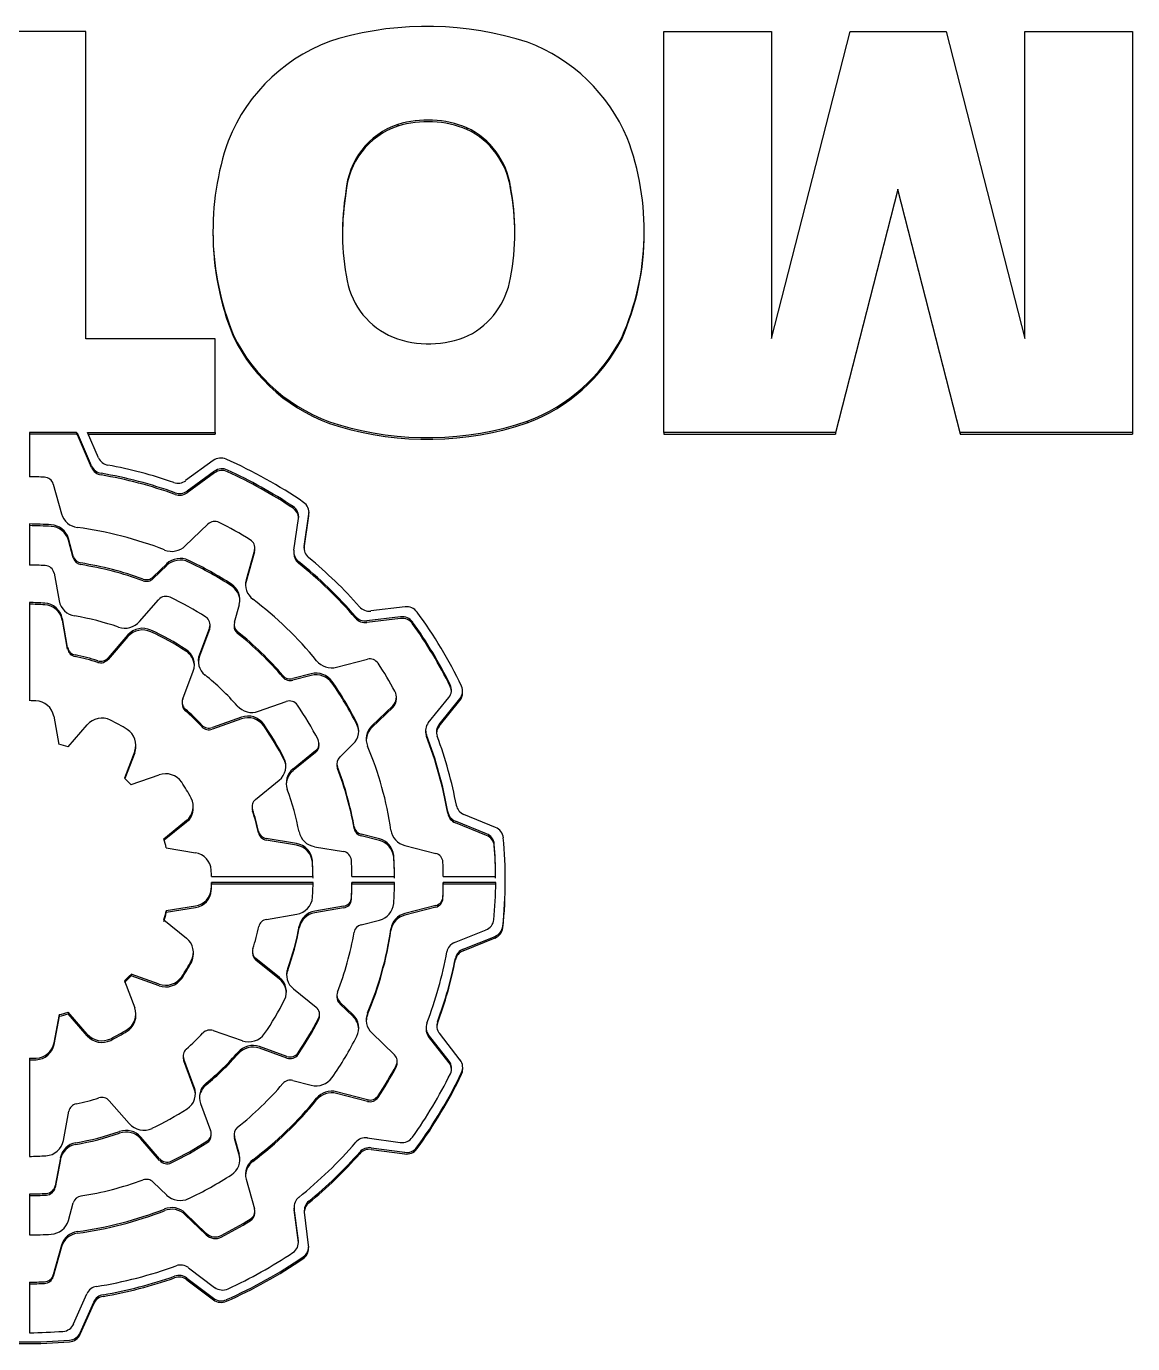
# Model space of a CAD drawing. Header units: millimetres. Extents: x 160 to 8396, y -16 to 5840.
# Drawn here: x 4486.2 to 4503.53, y 5194.22 to 5214.85 of the extents above; entities that cross this region are included whole.
import ezdxf

# ---------------------------------------------------------------- set-up
doc = ezdxf.new("R2010")
doc.units = ezdxf.units.MM
doc.header["$LTSCALE"] = 20

msp = doc.modelspace()

# ---------------------------------------------------------------- linework, layer by layer
at = {"color": 7, "linetype": 'Continuous', "lineweight": 25}
for p, q in [((4487.135, 5214.768), (4485.109, 5214.768)), ((4487.135, 5209.957), (4487.135, 5214.768)), ((4496.184, 5208.489), (4496.184, 5214.768)), ((4496.184, 5214.768), (4497.872, 5214.768)), ((4497.872, 5214.768), (4497.872, 5209.961)), ((4497.872, 5209.961), (4499.103, 5214.768)), ((4499.103, 5214.768), (4500.61, 5214.768)), ((4500.61, 5214.768), (4501.84, 5209.961)), ((4501.84, 5209.961), (4501.84, 5214.768)), ((4501.84, 5214.768), (4503.528, 5214.768)), ((4503.528, 5214.768), (4503.528, 5208.489)), ((4492.02, 5213.314), (4492.02, 5213.288)), ((4493.103, 5213.262), (4493.103, 5213.236)), ((4491.208, 5212.265), (4491.208, 5212.239)), ((4493.787, 5212.336), (4493.787, 5212.31)), ((4499.852, 5212.3), (4498.877, 5208.489)), ((4498.877, 5208.463), (4499.852, 5212.274)), ((4499.852, 5212.3), (4499.852, 5212.274)), ((4500.825, 5208.489), (4499.852, 5212.3)), ((4499.852, 5212.274), (4500.825, 5208.463)), ((4489.126, 5211.642), (4489.126, 5211.616)), ((4495.88, 5211.619), (4495.88, 5211.645)), ((4489.442, 5210.023), (4489.442, 5209.997)), ((4495.527, 5209.978), (4495.527, 5209.952)), ((4489.161, 5209.957), (4487.135, 5209.957)), ((4489.161, 5208.489), (4489.161, 5209.957)), ((4494.047, 5208.665), (4494.047, 5208.639)), ((4486.991, 5208.489), (4486.253, 5208.489)), ((4486.253, 5208.489), (4486.253, 5207.794)), ((4486.991, 5208.463), (4486.253, 5208.463)), ((4486.991, 5208.489), (4486.991, 5208.463)), ((4487.225, 5207.965), (4487.022, 5208.439)), ((4487.225, 5207.939), (4487.022, 5208.414)), ((4487.163, 5208.489), (4489.161, 5208.489)), ((4487.333, 5208.093), (4487.163, 5208.489)), ((4487.174, 5208.463), (4489.161, 5208.463)), ((4489.161, 5208.489), (4489.161, 5208.463)), ((4496.184, 5208.489), (4496.184, 5208.463)), ((4498.877, 5208.489), (4496.184, 5208.489)), ((4496.184, 5208.463), (4498.877, 5208.463)), ((4498.877, 5208.489), (4498.877, 5208.463)), ((4500.825, 5208.489), (4500.825, 5208.463)), ((4503.528, 5208.489), (4500.825, 5208.489)), ((4500.825, 5208.463), (4503.528, 5208.463)), ((4503.528, 5208.489), (4503.528, 5208.463)), ((4489.13, 5208.048), (4488.698, 5207.734)), ((4489.148, 5207.88), (4488.723, 5207.571)), ((4489.148, 5207.854), (4488.723, 5207.545)), ((4486.625, 5207.681), (4486.755, 5207.213)), ((4490.394, 5206.644), (4490.466, 5207.141)), ((4490.554, 5206.703), (4490.628, 5207.209)), ((4490.554, 5206.678), (4490.628, 5207.183)), ((4490.629, 5207.21), (4490.629, 5207.236)), ((4486.253, 5207.055), (4486.253, 5206.412)), ((4488.693, 5206.711), (4489.047, 5207.053)), ((4486.939, 5206.55), (4486.862, 5206.828)), ((4486.939, 5206.524), (4486.862, 5206.802)), ((4489.78, 5206.659), (4489.78, 5206.685)), ((4490.554, 5206.678), (4490.552, 5206.664)), ((4489.775, 5206.647), (4489.645, 5206.18)), ((4489.775, 5206.621), (4489.645, 5206.154)), ((4490.392, 5206.617), (4490.392, 5206.591)), ((4486.637, 5206.285), (4486.717, 5205.849)), ((4488.401, 5206.429), (4488.19, 5206.226)), ((4488.401, 5206.403), (4488.19, 5206.2)), ((4487.977, 5205.527), (4488.275, 5205.869)), ((4486.253, 5205.823), (4486.253, 5204.287)), ((4489.461, 5205.517), (4489.539, 5205.795)), ((4492.135, 5205.755), (4491.598, 5205.692)), ((4486.85, 5205.12), (4486.767, 5205.576)), ((4486.85, 5205.094), (4486.767, 5205.55)), ((4489.081, 5205.451), (4489.081, 5205.477)), ((4489.456, 5205.479), (4489.456, 5205.453)), ((4492.064, 5205.601), (4491.536, 5205.538)), ((4492.064, 5205.575), (4491.536, 5205.512)), ((4487.795, 5205.317), (4487.483, 5204.958)), ((4487.795, 5205.291), (4487.483, 5204.932)), ((4489.072, 5205.427), (4488.915, 5205.01)), ((4489.072, 5205.401), (4488.915, 5204.984)), ((4491.062, 5204.811), (4491.546, 5204.936)), ((4488.652, 5204.314), (4488.817, 5204.75)), ((4490.664, 5204.708), (4490.376, 5204.633)), ((4490.664, 5204.682), (4490.376, 5204.607)), ((4493.035, 5204.409), (4493.035, 5204.435)), ((4488.643, 5204.264), (4488.643, 5204.238)), ((4489.838, 5204.121), (4490.271, 5204.274)), ((4491.941, 5204.208), (4491.613, 5203.891)), ((4491.999, 5204.318), (4491.999, 5204.344)), ((4492.498, 5203.94), (4492.817, 5204.335)), ((4492.668, 5203.914), (4492.992, 5204.316)), ((4492.668, 5203.888), (4492.992, 5204.29)), ((4486.633, 5204.045), (4486.714, 5203.603)), ((4489.571, 5204.027), (4489.116, 5203.867)), ((4489.571, 5204.001), (4489.116, 5203.842)), ((4491.941, 5204.182), (4491.613, 5203.865)), ((4486.856, 5203.566), (4487.155, 5203.91)), ((4492.456, 5203.821), (4492.456, 5203.795)), ((4487.918, 5203.568), (4487.918, 5203.593)), ((4490.786, 5203.588), (4490.786, 5203.614)), ((4491.11, 5203.405), (4491.321, 5203.609)), ((4487.9, 5203.494), (4487.741, 5203.073)), ((4487.9, 5203.468), (4487.748, 5203.066)), ((4490.733, 5203.503), (4490.38, 5203.217)), ((4490.733, 5203.477), (4490.38, 5203.191)), ((4491.066, 5203.303), (4491.066, 5203.277)), ((4487.846, 5202.972), (4488.282, 5203.125)), ((4489.792, 5202.74), (4490.162, 5203.04)), ((4488.818, 5202.604), (4488.818, 5202.63)), ((4489.738, 5202.629), (4489.738, 5202.603)), ((4488.711, 5202.408), (4488.356, 5202.12)), ((4488.711, 5202.382), (4488.362, 5202.1)), ((4493.41, 5202.202), (4492.922, 5202.402)), ((4493.41, 5202.176), (4492.922, 5202.376)), ((4493.552, 5202.301), (4493.055, 5202.505)), ((4491.734, 5202.122), (4491.446, 5202.197)), ((4491.734, 5202.096), (4491.446, 5202.171)), ((4488.394, 5201.982), (4488.852, 5201.904)), ((4490.436, 5202.048), (4489.961, 5202.129)), ((4490.436, 5202.022), (4489.961, 5202.103)), ((4490.717, 5202), (4491.17, 5201.923)), ((4492.132, 5202.019), (4492.616, 5201.894)), ((4489.103, 5201.535), (4490.693, 5201.535)), ((4491.303, 5201.535), (4491.968, 5201.535)), ((4492.733, 5201.535), (4493.553, 5201.535)), ((4490.693, 5201.438), (4489.103, 5201.438)), ((4489.103, 5201.438), (4489.103, 5201.412)), ((4490.693, 5201.412), (4489.103, 5201.412)), ((4491.968, 5201.438), (4491.303, 5201.438)), ((4491.303, 5201.438), (4491.303, 5201.412)), ((4491.968, 5201.412), (4491.303, 5201.412)), ((4493.553, 5201.438), (4492.733, 5201.438)), ((4492.733, 5201.438), (4492.733, 5201.412)), ((4493.553, 5201.412), (4492.733, 5201.412)), ((4493.703, 5201.46), (4493.703, 5201.486)), ((4488.852, 5201.071), (4488.395, 5200.993)), ((4488.852, 5201.045), (4488.395, 5200.967)), ((4488.395, 5200.993), (4488.395, 5200.967)), ((4489.965, 5200.862), (4490.437, 5200.942)), ((4491.171, 5201.067), (4490.72, 5200.99)), ((4491.171, 5201.041), (4490.72, 5200.964)), ((4492.616, 5201.079), (4492.132, 5200.954)), ((4492.616, 5201.053), (4492.132, 5200.928)), ((4488.357, 5200.856), (4488.712, 5200.567)), ((4491.446, 5200.776), (4491.734, 5200.851)), ((4492.91, 5200.499), (4493.402, 5200.696)), ((4493.043, 5200.396), (4493.543, 5200.595)), ((4493.043, 5200.37), (4493.543, 5200.57)), ((4488.82, 5200.319), (4488.82, 5200.345)), ((4489.744, 5200.361), (4489.744, 5200.335)), ((4490.17, 5199.949), (4489.798, 5200.25)), ((4490.17, 5199.923), (4489.798, 5200.224)), ((4487.741, 5199.9), (4487.9, 5199.478)), ((4488.282, 5199.848), (4487.846, 5200.001)), ((4487.846, 5200.001), (4487.846, 5199.975)), ((4488.282, 5199.822), (4487.846, 5199.975)), ((4490.386, 5199.773), (4490.741, 5199.486)), ((4491.066, 5199.67), (4491.066, 5199.644)), ((4491.321, 5199.364), (4491.11, 5199.567)), ((4491.321, 5199.338), (4491.11, 5199.541)), ((4486.716, 5199.37), (4486.636, 5198.928)), ((4486.716, 5199.344), (4486.636, 5198.902)), ((4486.716, 5199.37), (4486.716, 5199.344)), ((4487.158, 5199.064), (4486.86, 5199.408)), ((4486.86, 5199.408), (4486.86, 5199.382)), ((4487.158, 5199.038), (4486.86, 5199.382)), ((4487.918, 5199.353), (4487.918, 5199.379)), ((4490.795, 5199.349), (4490.795, 5199.375)), ((4489.131, 5199.121), (4489.582, 5198.962)), ((4491.613, 5199.082), (4491.967, 5198.74)), ((4492.462, 5199.169), (4492.462, 5199.143)), ((4492.823, 5198.642), (4492.502, 5199.052)), ((4492.997, 5198.659), (4492.671, 5199.077)), ((4490.283, 5198.716), (4489.852, 5198.868)), ((4490.283, 5198.69), (4489.852, 5198.842)), ((4492.823, 5198.616), (4492.502, 5199.026)), ((4486.253, 5198.686), (4486.253, 5197.15)), ((4488.659, 5198.723), (4488.659, 5198.697)), ((4488.834, 5198.234), (4488.669, 5198.673)), ((4488.834, 5198.208), (4488.669, 5198.647)), ((4492.011, 5198.612), (4492.011, 5198.637)), ((4493.037, 5198.517), (4493.037, 5198.543)), ((4490.376, 5198.339), (4490.664, 5198.265)), ((4487.501, 5198.02), (4487.812, 5197.663)), ((4491.546, 5198.036), (4491.062, 5198.162)), ((4491.546, 5198.011), (4491.062, 5198.136)), ((4486.785, 5197.398), (4486.869, 5197.857)), ((4488.931, 5197.976), (4489.089, 5197.557)), ((4488.291, 5197.111), (4487.995, 5197.452)), ((4488.291, 5197.085), (4487.995, 5197.426)), ((4489.098, 5197.482), (4489.098, 5197.507)), ((4489.456, 5197.494), (4489.456, 5197.468)), ((4489.539, 5197.178), (4489.461, 5197.456)), ((4489.539, 5197.152), (4489.461, 5197.43)), ((4491.543, 5197.439), (4492.058, 5197.369)), ((4491.605, 5197.284), (4492.128, 5197.213)), ((4491.605, 5197.258), (4492.128, 5197.187)), ((4486.736, 5197.127), (4486.656, 5196.689)), ((4486.736, 5197.101), (4486.656, 5196.663)), ((4489.645, 5196.793), (4489.775, 5196.326)), ((4488.19, 5196.747), (4488.401, 5196.543)), ((4486.253, 5196.56), (4486.253, 5195.918)), ((4486.862, 5196.145), (4486.939, 5196.423)), ((4490.397, 5196.359), (4490.397, 5196.334)), ((4489.021, 5195.944), (4488.693, 5196.261)), ((4489.021, 5195.919), (4488.693, 5196.236)), ((4489.78, 5196.262), (4489.78, 5196.288)), ((4490.397, 5196.334), (4490.398, 5196.31)), ((4490.463, 5195.826), (4490.398, 5196.336)), ((4490.463, 5195.8), (4490.398, 5196.31)), ((4490.623, 5195.757), (4490.557, 5196.275)), ((4486.755, 5195.76), (4486.625, 5195.292)), ((4490.464, 5195.789), (4490.463, 5195.8)), ((4486.755, 5195.734), (4486.625, 5195.266)), ((4490.624, 5195.707), (4490.624, 5195.733)), ((4488.744, 5195.406), (4489.152, 5195.098)), ((4486.253, 5195.179), (4486.253, 5194.387)), ((4488.717, 5195.242), (4489.133, 5194.929)), ((4488.717, 5195.217), (4489.133, 5194.903)), ((4486.944, 5194.525), (4487.152, 5194.997)), ((4487.047, 5194.388), (4487.258, 5194.868)), ((4487.047, 5194.363), (4487.258, 5194.842))]:
    msp.add_line(p, q, dxfattribs=at)
at = {"color": 7, "linetype": 'Continuous', "lineweight": 25, "flags": 128}
for points in [[(4490.628, 5207.183), (4490.629, 5207.209), (4490.629, 5207.21)], [(4489.775, 5206.621), (4489.779, 5206.644), (4489.78, 5206.659)], [(4489.645, 5206.154), (4489.637, 5206.112), (4489.635, 5206.092)], [(4488.915, 5204.984), (4488.902, 5204.942), (4488.897, 5204.898)], [(4490.296, 5200.066), (4490.284, 5200.023), (4490.279, 5199.982)], [(4488.852, 5198.122), (4488.847, 5198.162), (4488.834, 5198.208)], [(4489.456, 5197.468), (4489.457, 5197.451), (4489.461, 5197.43)], [(4489.548, 5197.09), (4489.547, 5197.108), (4489.539, 5197.152)]]:
    msp.add_lwpolyline(points, dxfattribs=at)
at = {"color": 7, "linetype": 'Continuous', "lineweight": 25}
for centre, radius, start, end in [((4492.475, 5209.721), 5.128, 72.0801, 105.5864), ((4491.894, 5212.064), 2.716, 107.0541, 158.649), ((4493.082, 5212.029), 2.749, 22.9756, 69.3121), ((4492.411, 5212.172), 1.207, 108.9219, 175.6076), ((4492.411, 5212.146), 1.207, 108.9219, 175.6076), ((4492.487, 5211.743), 1.639, 67.9173, 106.5661), ((4492.487, 5211.717), 1.639, 67.9173, 106.5661), ((4492.572, 5212.154), 1.228, 8.5186, 64.3827), ((4492.572, 5212.128), 1.228, 8.5186, 64.3827), ((4491.768, 5211.645), 4.112, 336.0844, 20.7574), ((4493.441, 5211.642), 4.315, 160.9087, 202.0315), ((4495.086, 5211.615), 3.932, 170.4937, 191.0202), ((4490.112, 5211.631), 3.742, 348.8956, 10.8601), ((4490.11, 5211.605), 3.744, 0.0025, 10.8588), ((4495.087, 5211.589), 3.933, 170.4938, 179.9984), ((4493.448, 5211.618), 4.322, 180.0199, 202.0164), ((4491.762, 5211.62), 4.118, 336.0988, 359.9795), ((4492.413, 5211.095), 1.209, 191.0276, 247.2549), ((4492.561, 5211.109), 1.239, 297.0563, 350.7441), ((4491.876, 5211.198), 2.704, 205.7555, 252.9826), ((4491.876, 5211.172), 2.704, 205.7555, 252.9826), ((4492.504, 5211.419), 1.543, 248.8063, 293.7129), ((4493.093, 5211.23), 2.737, 290.3973, 332.7734), ((4493.093, 5211.204), 2.737, 290.3973, 332.7734), ((4492.485, 5213.283), 4.876, 253.317, 288.6848), ((4492.485, 5213.258), 4.876, 253.317, 288.6848), ((4486.845, 5208.364), 0.192, 23.2499, 40.8585), ((4486.845, 5208.338), 0.192, 23.2499, 40.8585), ((4487.407, 5208.045), 0.199, 203.6803, 260.6663), ((4487.407, 5208.019), 0.199, 203.6803, 260.6663), ((4487.515, 5208.173), 0.199, 203.6701, 260.0093), ((4486.212, 5201.061), 7.031, 70.9174, 79.6065), ((4489.251, 5207.881), 0.206, 66.079, 125.8334), ((4489.269, 5207.713), 0.206, 65.3866, 125.833), ((4486.266, 5201.15), 7.569, 55.5729, 66.0871), ((4486.203, 5201.034), 6.76, 87.598, 89.5763), ((4486.482, 5207.639), 0.149, 16.2266, 88.2179), ((4486.211, 5201.071), 6.877, 70.2665, 80.2578), ((4486.211, 5201.045), 6.877, 70.2665, 80.2578), ((4488.578, 5207.9), 0.206, 250.8695, 305.8375), ((4489.269, 5207.687), 0.206, 65.3866, 125.833), ((4486.265, 5201.156), 7.418, 56.289, 65.3844), ((4486.265, 5201.13), 7.418, 56.289, 65.3844), ((4488.603, 5207.737), 0.206, 250.2226, 305.8371), ((4488.603, 5207.711), 0.206, 250.2226, 305.8371), ((4490.277, 5207.168), 0.191, 352.0525, 56.7797), ((4490.276, 5207.141), 0.192, 4.3039, 56.6122), ((4490.439, 5207.235), 0.191, 352.0409, 56.0462), ((4487.04, 5207.295), 0.297, 196.1292, 262.8658), ((4489.153, 5206.942), 0.154, 63.2447, 133.6344), ((4486.203, 5201.088), 5.967, 86.2661, 89.5201), ((4486.203, 5201.062), 5.967, 86.2661, 89.5201), ((4486.576, 5206.745), 0.298, 16.2023, 86.8744), ((4486.576, 5206.719), 0.298, 16.2023, 86.8744), ((4486.21, 5201.128), 5.927, 68.6463, 82.3088), ((4486.258, 5201.193), 6.591, 58.4097, 63.2739), ((4488.48, 5206.934), 0.308, 248.5391, 313.6466), ((4489.637, 5206.684), 0.143, 344.8423, 59.0305), ((4490.742, 5206.677), 0.19, 171.9685, 231.1234), ((4487.081, 5206.591), 0.148, 196.1032, 261.4068), ((4487.081, 5206.565), 0.148, 196.1032, 261.4068), ((4488.613, 5206.207), 0.308, 64.5721, 133.6365), ((4488.613, 5206.181), 0.308, 64.5721, 133.6365), ((4486.252, 5201.227), 5.819, 57.0552, 64.6246), ((4490.582, 5206.617), 0.19, 171.9783, 231.8157), ((4490.583, 5206.592), 0.191, 180.2889, 231.6955), ((4486.361, 5201.323), 6.581, 40.611, 51.4261), ((4486.365, 5201.319), 6.729, 41.2812, 50.7412), ((4486.203, 5201.133), 5.279, 86.7967, 89.4575), ((4486.492, 5206.256), 0.148, 11.1386, 87.5137), ((4486.209, 5201.162), 5.35, 70.0893, 80.8625), ((4486.209, 5201.136), 5.35, 70.0893, 80.8625), ((4486.252, 5201.201), 5.819, 57.0552, 64.6246), ((4486.361, 5201.297), 6.581, 40.611, 51.4261), ((4488.084, 5206.337), 0.154, 249.9749, 313.652), ((4488.084, 5206.311), 0.154, 249.9749, 313.652), ((4489.263, 5205.869), 0.285, 344.8186, 57.6397), ((4489.261, 5205.842), 0.288, 2.9518, 57.4325), ((4489.92, 5206.105), 0.284, 164.7525, 233.4885), ((4487.007, 5205.906), 0.295, 191.0083, 260.9359), ((4488.39, 5205.768), 0.153, 64.4679, 138.5346), ((4486.245, 5201.256), 5.149, 57.4812, 64.577), ((4486.339, 5201.346), 5.671, 38.9694, 53.0165), ((4486.203, 5201.176), 4.648, 86.4564, 89.3838), ((4486.203, 5201.15), 4.648, 86.4564, 89.3838), ((4486.476, 5205.518), 0.296, 11.1316, 87.17), ((4486.476, 5205.492), 0.296, 11.1316, 87.17), ((4491.573, 5205.894), 0.204, 221.6296, 276.9865), ((4492.16, 5205.554), 0.203, 36.7226, 97.0546), ((4486.529, 5201.422), 7.188, 25.4939, 36.2825), ((4486.208, 5201.215), 4.463, 71.1887, 80.3002), ((4487.747, 5205.73), 0.307, 251.007, 318.5646), ((4488.938, 5205.477), 0.142, 339.6448, 58.1229), ((4488.94, 5205.451), 0.14, 339.3186, 359.9907), ((4489.598, 5205.479), 0.142, 164.7306, 231.9775), ((4489.599, 5205.454), 0.143, 180.2623, 231.8252), ((4491.511, 5205.74), 0.203, 220.9675, 276.9957), ((4491.511, 5205.714), 0.203, 220.9675, 276.9957), ((4492.089, 5205.4), 0.203, 36.0124, 97.065), ((4492.089, 5205.374), 0.203, 36.0124, 97.065), ((4486.522, 5201.423), 7.044, 26.2364, 35.5552), ((4486.522, 5201.397), 7.044, 26.2364, 35.5552), ((4488.025, 5205.114), 0.307, 64.8937, 138.5356), ((4488.025, 5205.088), 0.307, 64.8937, 138.5356), ((4486.24, 5201.283), 4.533, 57.1145, 65.0086), ((4486.24, 5201.257), 4.533, 57.1145, 65.0086), ((4486.326, 5201.359), 5.119, 40.4588, 51.5272), ((4486.326, 5201.333), 5.119, 40.4588, 51.5272), ((4486.995, 5205.148), 0.147, 190.9742, 259.1647), ((4486.995, 5205.122), 0.147, 190.9742, 259.1647), ((4488.55, 5204.849), 0.285, 339.6387, 57.7449), ((4488.547, 5204.822), 0.288, 2.9726, 57.5142), ((4486.207, 5201.253), 3.826, 73.0496, 78.5486), ((4486.207, 5201.227), 3.826, 73.0496, 78.5486), ((4487.368, 5205.059), 0.153, 252.8591, 318.5756), ((4487.368, 5205.034), 0.153, 252.8591, 318.5756), ((4489.18, 5204.911), 0.284, 159.5388, 231.2946), ((4490.984, 5205.107), 0.306, 219.4087, 284.7423), ((4491.585, 5204.789), 0.152, 33.9865, 104.8258), ((4486.486, 5201.429), 6.259, 28.6987, 33.3959), ((4486.305, 5201.38), 4.27, 41.4356, 50.8197), ((4490.337, 5204.781), 0.153, 220.8781, 284.7225), ((4490.337, 5204.755), 0.153, 220.8781, 284.7225), ((4490.742, 5204.413), 0.305, 35.3516, 104.8042), ((4490.742, 5204.387), 0.305, 35.3516, 104.8042), ((4486.454, 5201.437), 5.525, 26.9627, 34.7985), ((4486.454, 5201.411), 5.525, 26.9627, 34.7985), ((4491.811, 5204.344), 0.188, 313.6012, 28.6719), ((4492.672, 5204.454), 0.188, 320.7742, 26.2327), ((4492.672, 5204.428), 0.188, 4.0034, 26.2702), ((4492.847, 5204.435), 0.188, 320.7748, 25.4771), ((4492.846, 5204.409), 0.189, 320.8626, 359.898), ((4486.203, 5201.286), 3.002, 87.1349, 89.0458), ((4486.342, 5203.987), 0.297, 11.1454, 87.8553), ((4488.785, 5204.264), 0.142, 159.5139, 229.4292), ((4488.786, 5204.239), 0.143, 180.2082, 229.2812), ((4489.735, 5204.41), 0.307, 221.8701, 289.5342), ((4490.323, 5204.13), 0.153, 35.2045, 109.6311), ((4486.425, 5201.442), 4.888, 27.2263, 34.6059), ((4491.81, 5204.319), 0.19, 313.7455, 359.8326), ((4487.385, 5203.707), 0.307, 63.6814, 138.5321), ((4486.291, 5201.394), 3.66, 43.3246, 48.9883), ((4486.291, 5201.369), 3.66, 43.3246, 48.9883), ((4489.673, 5203.74), 0.306, 35.619, 109.6245), ((4489.673, 5203.714), 0.306, 35.619, 109.6245), ((4486.228, 5201.356), 2.927, 57.9401, 63.7766), ((4487.633, 5203.593), 0.285, 339.6531, 58.5952), ((4489.064, 5204.012), 0.154, 223.727, 289.5106), ((4489.064, 5203.986), 0.154, 223.727, 289.5106), ((4486.398, 5201.447), 4.303, 26.819, 35.0311), ((4486.398, 5201.422), 4.303, 26.819, 35.0311), ((4491.126, 5203.814), 0.283, 313.604, 26.9051), ((4491.127, 5203.788), 0.282, 2.6799, 27.0099), ((4491.808, 5203.686), 0.283, 133.6153, 202.6491), ((4491.81, 5203.659), 0.285, 133.753, 177.2042), ((4492.644, 5203.821), 0.188, 140.7799, 201.1506), ((4492.643, 5203.795), 0.187, 180.0171, 201.2276), ((4492.813, 5203.795), 0.188, 140.7811, 200.4382), ((4492.814, 5203.769), 0.189, 140.8836, 175.9332), ((4486.206, 5201.346), 2.314, 73.6745, 77.3162), ((4490.645, 5203.614), 0.142, 308.5023, 27.11), ((4490.644, 5203.588), 0.143, 308.6741, 359.7872), ((4486.606, 5201.479), 6.288, 9.7963, 21.2075), ((4486.606, 5201.453), 6.288, 9.7963, 21.2075), ((4486.616, 5201.478), 6.429, 10.4894, 20.5001), ((4487.637, 5203.568), 0.281, 339.3187, 359.9908), ((4489.985, 5203.262), 0.283, 308.5038, 26.6953), ((4491.208, 5203.303), 0.141, 133.6211, 201.1087), ((4486.55, 5201.48), 5.419, 8.2642, 22.7687), ((4489.987, 5203.236), 0.282, 2.6763, 26.8673), ((4490.557, 5202.995), 0.284, 128.5351, 200.1131), ((4490.559, 5202.967), 0.286, 128.7099, 177.1368), ((4491.207, 5203.277), 0.14, 180.0145, 201.2593), ((4486.517, 5201.48), 4.891, 9.7992, 21.2372), ((4486.517, 5201.454), 4.891, 9.7992, 21.2372), ((4486.257, 5201.431), 2.213, 44.1093, 47.8765), ((4488.385, 5202.838), 0.305, 34.5011, 109.6429), ((4486.329, 5201.461), 2.779, 27.9144, 33.8824), ((4488.534, 5202.63), 0.283, 308.5005, 27.811), ((4486.465, 5201.481), 4.079, 10.6365, 20.3121), ((4488.532, 5202.605), 0.286, 308.6723, 359.7895), ((4489.88, 5202.629), 0.142, 128.5469, 198.1773), ((4489.878, 5202.603), 0.14, 180.0067, 198.4093), ((4486.428, 5201.482), 3.496, 12.548, 18.3879), ((4486.428, 5201.456), 3.496, 12.548, 18.3879), ((4492.994, 5202.583), 0.195, 190.2232, 248.1757), ((4493.128, 5202.686), 0.195, 190.9112, 248.1648), ((4492.994, 5202.557), 0.195, 190.2232, 248.1757), ((4489.984, 5202.275), 0.148, 193.1804, 260.936), ((4489.984, 5202.249), 0.148, 193.1804, 260.936), ((4490.763, 5202.292), 0.295, 191.2898, 260.9715), ((4491.481, 5202.339), 0.147, 190.3668, 256.076), ((4491.481, 5202.313), 0.147, 190.3668, 256.076), ((4492.203, 5202.304), 0.293, 188.8445, 256.1024), ((4493.338, 5202.022), 0.194, 5.1066, 68.2536), ((4493.338, 5201.996), 0.194, 5.1066, 68.2536), ((4493.48, 5202.121), 0.194, 5.8432, 68.2424), ((4486.704, 5201.486), 6.999, 353.9968, 5.3673), ((4486.339, 5201.484), 2.115, 13.6278, 17.5225), ((4490.39, 5201.758), 0.294, 4.8006, 81.0974), ((4490.39, 5201.732), 0.294, 4.8006, 81.0974), ((4491.664, 5201.838), 0.293, 4.6426, 76.1787), ((4491.664, 5201.812), 0.293, 4.6426, 76.1787), ((4486.694, 5201.486), 6.859, 0.4037, 4.6248), ((4486.694, 5201.46), 6.859, 0.4037, 4.6248), ((4488.807, 5201.614), 0.293, 3.8753, 81.1161), ((4486.503, 5201.486), 4.19, 0.6607, 4.0573), ((4486.503, 5201.46), 4.19, 0.6607, 4.0573), ((4491.147, 5201.778), 0.147, 4.4009, 81.1056), ((4486.544, 5201.486), 4.759, 0.5817, 3.6525), ((4486.589, 5201.486), 5.38, 0.5146, 4.0015), ((4486.589, 5201.46), 5.38, 0.5146, 4.0015), ((4492.581, 5201.752), 0.146, 3.2306, 76.2043), ((4486.64, 5201.486), 6.093, 0.4542, 2.5743), ((4486.397, 5201.486), 2.706, 1.0228, 3.1228), ((4488.807, 5201.361), 0.293, 278.883, 356.1766), ((4488.807, 5201.335), 0.293, 278.883, 356.1766), ((4486.397, 5201.486), 2.706, 356.9295, 358.9772), ((4486.397, 5201.46), 2.706, 356.9295, 358.9772), ((4486.504, 5201.486), 4.19, 356.2025, 359.3394), ((4486.544, 5201.486), 4.759, 356.5671, 359.4184), ((4486.544, 5201.46), 4.759, 356.5671, 359.4184), ((4486.589, 5201.486), 5.38, 355.9985, 359.4854), ((4486.64, 5201.486), 6.093, 357.4258, 359.5458), ((4486.64, 5201.46), 6.093, 357.4258, 359.5458), ((4486.694, 5201.486), 6.86, 354.7377, 359.5962), ((4486.704, 5201.461), 7, 353.9971, 359.9997), ((4490.392, 5201.232), 0.294, 278.8971, 355.4569), ((4491.149, 5201.212), 0.147, 278.8902, 355.8179), ((4491.149, 5201.186), 0.147, 278.8902, 355.8179), ((4491.664, 5201.135), 0.293, 283.8224, 355.3568), ((4492.581, 5201.221), 0.146, 283.7961, 356.7733), ((4492.581, 5201.195), 0.146, 283.7961, 356.7733), ((4486.339, 5201.489), 2.114, 342.569, 346.436), ((4486.339, 5201.463), 2.114, 342.569, 346.436), ((4490.767, 5200.699), 0.295, 99.0243, 168.9488), ((4490.767, 5200.673), 0.295, 99.0243, 168.9488), ((4492.203, 5200.669), 0.293, 103.8973, 171.155), ((4492.203, 5200.643), 0.293, 103.8973, 171.155), ((4486.429, 5201.491), 3.495, 341.9044, 347.7457), ((4489.988, 5200.716), 0.148, 99.059, 167.1116), ((4486.466, 5201.491), 4.078, 339.9283, 349.6057), ((4486.466, 5201.465), 4.078, 339.9283, 349.6057), ((4491.481, 5200.634), 0.147, 103.9248, 169.6317), ((4486.55, 5201.493), 5.419, 337.2313, 351.7358), ((4493.331, 5200.877), 0.194, 291.2596, 354.25), ((4493.472, 5200.776), 0.194, 291.2716, 353.5191), ((4493.472, 5200.75), 0.194, 291.2716, 353.5191), ((4488.536, 5200.345), 0.283, 332.2657, 51.4995), ((4486.517, 5201.492), 4.891, 338.7628, 350.2008), ((4486.55, 5201.467), 5.419, 337.2313, 351.7358), ((4492.981, 5200.318), 0.195, 111.3396, 169.1292), ((4488.538, 5200.32), 0.282, 332.0992, 359.9617), ((4489.886, 5200.361), 0.142, 162.1167, 231.4506), ((4489.887, 5200.336), 0.143, 180.2447, 231.2936), ((4486.605, 5201.495), 6.289, 338.9523, 349.5575), ((4493.114, 5200.214), 0.195, 111.3494, 168.4413), ((4493.114, 5200.188), 0.195, 111.3494, 168.4413), ((4486.33, 5201.511), 2.779, 326.1175, 332.1598), ((4486.33, 5201.486), 2.779, 326.1175, 332.1598), ((4490.563, 5199.995), 0.284, 160.129, 231.4637), ((4486.614, 5201.495), 6.43, 339.643, 348.8663), ((4486.614, 5201.469), 6.43, 339.643, 348.8663), ((4486.257, 5201.541), 2.213, 312.1234, 315.8906), ((4486.257, 5201.516), 2.213, 312.1234, 315.8906), ((4488.385, 5200.135), 0.305, 250.3578, 325.4981), ((4488.385, 5200.109), 0.305, 250.3578, 325.4981), ((4489.993, 5199.727), 0.283, 333.5638, 51.4952), ((4489.991, 5199.7), 0.286, 2.842, 51.3111), ((4491.208, 5199.67), 0.141, 158.8899, 226.3784), ((4487.633, 5199.379), 0.285, 301.4035, 20.3471), ((4486.4, 5201.524), 4.301, 325.2609, 333.4367), ((4490.653, 5199.375), 0.142, 333.1067, 51.4969), ((4491.209, 5199.644), 0.142, 180.1692, 226.2521), ((4486.206, 5201.627), 2.314, 282.7437, 286.412), ((4486.206, 5201.601), 2.314, 282.7437, 286.412), ((4487.631, 5199.355), 0.288, 301.6273, 359.654), ((4486.426, 5201.53), 4.886, 325.6411, 332.9896), ((4486.426, 5201.504), 4.886, 325.6411, 332.9896), ((4490.654, 5199.349), 0.141, 332.9325, 359.9659), ((4491.126, 5199.159), 0.283, 333.0965, 46.3962), ((4491.123, 5199.132), 0.285, 2.8313, 46.2115), ((4491.808, 5199.287), 0.283, 157.3513, 226.3845), ((4491.806, 5199.261), 0.281, 157.2133, 177.2787), ((4492.819, 5199.193), 0.188, 159.696, 218.1936), ((4487.388, 5199.268), 0.307, 221.4681, 296.3892), ((4486.228, 5201.617), 2.927, 296.2947, 302.0599), ((4486.228, 5201.591), 2.927, 296.2947, 302.0599), ((4486.292, 5201.577), 3.658, 311.3376, 317.0034), ((4489.079, 5198.976), 0.153, 70.4853, 136.5945), ((4489.685, 5199.25), 0.306, 250.3707, 324.6658), ((4492.65, 5199.168), 0.188, 159.0012, 218.1947), ((4492.651, 5199.143), 0.189, 180.091, 218.121), ((4492.818, 5199.167), 0.187, 159.6268, 176.0151), ((4486.345, 5198.985), 0.297, 272.1935, 348.8554), ((4486.345, 5198.96), 0.297, 272.1935, 348.8554), ((4487.388, 5199.242), 0.307, 221.4681, 296.3892), ((4489.749, 5198.579), 0.307, 70.4621, 138.3944), ((4489.749, 5198.553), 0.307, 70.4621, 138.3944), ((4486.454, 5201.536), 5.525, 325.2016, 333.0373), ((4486.203, 5201.687), 3.002, 270.9542, 272.9139), ((4486.203, 5201.661), 3.002, 270.9542, 272.9139), ((4488.8, 5198.697), 0.14, 180.0121, 200.6786), ((4488.801, 5198.723), 0.142, 130.9024, 200.4906), ((4486.307, 5201.592), 4.268, 309.4481, 318.8353), ((4486.307, 5201.566), 4.268, 309.4481, 318.8353), ((4490.334, 5198.86), 0.153, 250.3649, 325.0378), ((4490.334, 5198.834), 0.153, 250.3649, 325.0378), ((4491.869, 5198.637), 0.141, 331.6736, 46.398), ((4492.675, 5198.525), 0.188, 333.8216, 38.199), ((4492.849, 5198.543), 0.188, 334.561, 38.1988), ((4486.487, 5201.543), 6.258, 326.6037, 331.6391), ((4486.487, 5201.517), 6.258, 326.6037, 331.6391), ((4491.87, 5198.612), 0.141, 331.5633, 359.97), ((4486.522, 5201.55), 7.044, 324.4084, 333.8238), ((4486.528, 5201.551), 7.188, 323.6674, 334.551), ((4486.528, 5201.525), 7.188, 323.6674, 334.551), ((4492.674, 5198.499), 0.189, 4.0649, 38.0922), ((4492.849, 5198.517), 0.188, 334.5101, 359.9762), ((4488.567, 5198.135), 0.285, 302.5453, 20.3665), ((4489.197, 5198.075), 0.284, 128.9792, 200.465), ((4489.199, 5198.048), 0.286, 129.1511, 177.1642), ((4486.326, 5201.613), 5.119, 308.4729, 319.5412), ((4490.337, 5198.191), 0.153, 75.2782, 139.1207), ((4490.742, 5198.56), 0.305, 255.1968, 324.6491), ((4486.208, 5201.719), 3.825, 281.727, 287.2266), ((4487.386, 5197.919), 0.153, 41.426, 107.4155), ((4486.339, 5201.627), 5.671, 306.9835, 321.0306), ((4486.339, 5201.601), 5.671, 306.9835, 321.0306), ((4490.984, 5197.866), 0.306, 75.2574, 140.5898), ((4490.984, 5197.84), 0.306, 75.2574, 140.5898), ((4491.585, 5198.184), 0.152, 255.1745, 326.0162), ((4491.585, 5198.158), 0.152, 255.1745, 326.0162), ((4487.014, 5197.829), 0.147, 101.1138, 169.0311), ((4486.241, 5201.688), 4.531, 295.2362, 303.1698), ((4488.042, 5197.866), 0.307, 221.4651, 295.3497), ((4489.598, 5197.494), 0.142, 128.0216, 195.2696), ((4486.494, 5197.455), 0.296, 273.075, 348.8732), ((4486.208, 5201.757), 4.462, 279.9266, 289.039), ((4486.208, 5201.731), 4.462, 279.9266, 289.039), ((4487.765, 5197.249), 0.307, 41.4371, 109.2181), ((4487.765, 5197.223), 0.307, 41.4371, 109.2181), ((4488.956, 5197.507), 0.142, 302.1248, 20.3595), ((4488.954, 5197.482), 0.144, 302.3422, 359.6662), ((4491.515, 5197.237), 0.204, 82.0377, 139.0756), ((4492.086, 5197.57), 0.203, 261.9686, 323.9419), ((4487.025, 5197.07), 0.295, 99.2933, 168.9962), ((4487.025, 5197.044), 0.295, 99.2933, 168.9962), ((4486.246, 5201.715), 5.147, 295.6298, 302.759), ((4486.246, 5201.69), 5.147, 295.6298, 302.759), ((4486.361, 5201.649), 6.581, 308.6247, 319.4405), ((4486.365, 5201.653), 6.728, 309.2951, 318.7555), ((4486.365, 5201.627), 6.728, 309.2951, 318.7555), ((4491.576, 5197.082), 0.204, 82.0467, 138.3985), ((4491.576, 5197.056), 0.204, 82.0467, 138.3985), ((4492.156, 5197.414), 0.203, 261.9795, 323.2206), ((4492.156, 5197.388), 0.203, 261.9795, 323.2206), ((4486.203, 5201.797), 4.648, 270.6162, 273.786), ((4488.406, 5197.213), 0.153, 221.4663, 295.7333), ((4488.406, 5197.187), 0.153, 221.4663, 295.7333), ((4489.263, 5197.103), 0.285, 302.361, 15.1817), ((4489.92, 5196.868), 0.284, 126.512, 195.2474), ((4489.922, 5196.841), 0.287, 126.687, 177.0906), ((4486.209, 5201.811), 5.35, 279.1375, 289.9107), ((4488.084, 5196.636), 0.154, 46.3484, 110.0262), ((4486.252, 5201.746), 5.819, 295.3755, 302.9448), ((4486.203, 5201.839), 5.279, 270.5425, 273.4082), ((4486.51, 5196.718), 0.148, 272.6944, 348.8656), ((4486.51, 5196.692), 0.148, 272.6944, 348.8656), ((4486.203, 5201.813), 5.279, 270.5425, 273.4082), ((4487.081, 5196.382), 0.148, 98.5919, 163.897), ((4488.613, 5196.766), 0.308, 226.3633, 295.4286), ((4490.587, 5196.359), 0.19, 128.2449, 186.9877), ((4490.745, 5196.299), 0.19, 128.9238, 186.9971), ((4490.746, 5196.272), 0.191, 128.9745, 175.8021), ((4486.21, 5201.845), 5.927, 277.6911, 291.3537), ((4486.21, 5201.819), 5.927, 277.6911, 291.3537), ((4488.48, 5196.039), 0.308, 46.3528, 111.4609), ((4488.48, 5196.013), 0.308, 46.3528, 111.4609), ((4486.259, 5201.779), 6.589, 297.0517, 301.5907), ((4489.637, 5196.288), 0.143, 300.9713, 15.1576), ((4489.637, 5196.263), 0.143, 301.0526, 359.7448), ((4486.576, 5196.228), 0.298, 273.1251, 343.798), ((4487.04, 5195.677), 0.297, 97.1346, 163.8709), ((4487.04, 5195.651), 0.297, 97.1346, 163.8709), ((4489.162, 5196.093), 0.205, 226.3656, 297.0771), ((4486.259, 5201.753), 6.589, 297.0517, 301.5907), ((4486.203, 5201.885), 5.967, 270.4799, 273.7339), ((4489.162, 5196.067), 0.205, 226.3656, 297.0771), ((4490.274, 5195.803), 0.191, 303.1932, 6.9127), ((4490.434, 5195.734), 0.191, 303.9155, 6.9239), ((4486.266, 5201.823), 7.569, 293.9563, 304.3786), ((4486.266, 5201.797), 7.569, 293.9563, 304.3786), ((4486.265, 5201.816), 7.418, 294.6736, 303.6759), ((4490.433, 5195.708), 0.191, 303.9524, 359.736), ((4486.211, 5201.903), 6.878, 279.1349, 289.8826), ((4488.62, 5195.242), 0.206, 53.1887, 109.9336), ((4486.203, 5201.939), 6.76, 270.4237, 272.402), ((4486.203, 5201.913), 6.76, 270.4237, 272.402), ((4486.482, 5195.334), 0.149, 271.7831, 343.7733), ((4486.482, 5195.308), 0.149, 271.7831, 343.7733), ((4486.211, 5201.913), 7.033, 279.7879, 289.2162), ((4486.211, 5201.887), 7.033, 279.7879, 289.2162), ((4488.594, 5195.078), 0.206, 53.1877, 109.2712), ((4488.594, 5195.052), 0.206, 53.1877, 109.2712), ((4487.333, 5194.916), 0.199, 98.7304, 155.8066), ((4487.439, 5194.786), 0.199, 99.3874, 155.8163), ((4487.439, 5194.76), 0.199, 99.3874, 155.8163), ((4489.256, 5195.093), 0.206, 233.193, 293.9706), ((4489.276, 5195.262), 0.206, 233.1934, 294.6762), ((4489.256, 5195.068), 0.206, 233.193, 293.9706), ((4486.763, 5194.608), 0.2, 273.8624, 335.7319), ((4486.203, 5201.995), 7.608, 270.3763, 274.3157), ((4486.865, 5194.47), 0.2, 274.5609, 335.7428), ((4486.865, 5194.445), 0.2, 274.5609, 335.7428), ((4486.203, 5202.005), 7.763, 264.3981, 275.0086), ((4486.203, 5201.979), 7.763, 264.3981, 275.0086)]:
    msp.add_arc(centre, radius, start, end, dxfattribs=at)

doc.saveas('drawing.dxf')
